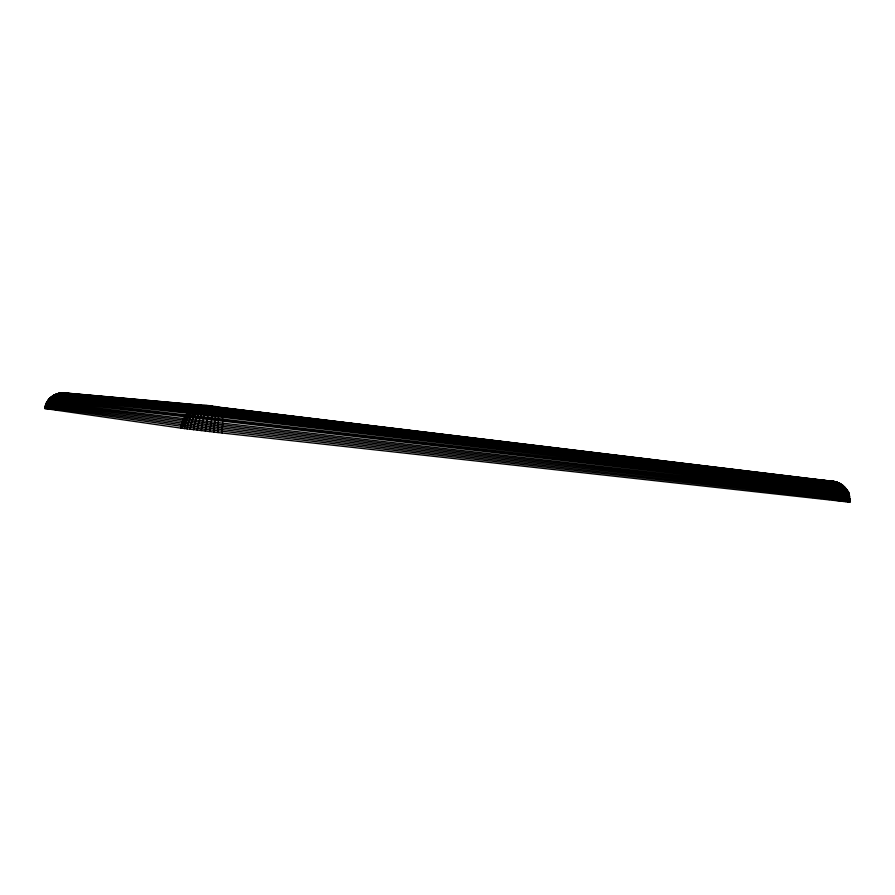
<?xml version="1.0" encoding="UTF-8"?>
<svg xmlns="http://www.w3.org/2000/svg" width="895" height="895" viewBox="0 0 895 895"><rect width="100%" height="100%" fill="white"/><g stroke="black" fill="none" stroke-linecap="round" stroke-linejoin="round"><path stroke-width="1.34" d="M180.891 428.123C182.032 413.445 197.191 402.549 211.433 406.073L64.362 392.883C55.11 392.021 45.611 399.08 44.806 408.534L180.891 428.123L218.056 432.565L847.565 501.927L849.679 502.14L849.098 494.801L849.78 498.414M849.679 502.14L850.16 498.481L198.041 425.192L45.511 405.088L46.954 404.092M848.829 502.061C849.78 494.241 845.037 484.139 836.624 483.132L208.949 407.639L56.944 393.834L210.649 408.512L837.451 483.725C839.23 482.718 846.48 486.846 842.553 486.343M847.565 501.927C848.471 494.745 845.059 487.037 838.704 483.378M845.932 501.759C846.849 494.443 843.649 486.287 836.937 482.741C824.329 478.411 845.305 484.519 839.846 484.083L840.797 484.777M843.94 501.536C845.171 492.988 840.483 482.26 831.075 481.096L832.719 481.297L808.017 478.724M222.139 433.023C222.217 424.7 224.981 412.114 217.082 406.733M218.056 432.565L218.514 414.284L217.351 408.623L215.482 406.543L217.586 406.833M213.849 432.095C213.536 424.196 217.955 412.729 213.838 406.352C206.074 410.134 207.506 423.503 205.335 431.121M209.575 431.603L213.838 406.352M201.207 430.64C203.031 422.496 203.232 409.552 212.204 406.162C199.898 404.674 194.73 419.945 193.544 429.734M197.247 430.171C198.791 421.478 200.771 408.679 210.705 406.028M190.154 429.32C191.25 418.916 197.896 405.278 210.045 405.916M187.156 428.951C188.163 417.663 196.855 404.641 209.452 405.849M184.571 428.615C185.601 416.555 196.016 404.238 208.938 405.804M182.479 428.347C183.565 415.638 195.356 403.992 208.513 405.759M45.265 408.601L46.719 402.951L45.567 405.111M45.231 406.229L197.728 426.837L849.803 499.678L850.239 500.92L197.459 428.492L44.985 407.37L45.231 406.229L46.238 406.308M45.511 406.24L45.846 405.122M47.95 402L46.954 401.889L46.395 402.929L52.089 396.653L58.455 393.498M47.267 401.922C51.116 395.031 59.607 391.574 67.237 393.218L59.283 393.207L213.267 407.561L840.036 483.568L838.067 483.378L838.984 483.994M48.543 400.994L47.58 400.893L49.896 398.174L54.763 394.74L59.607 393.229L64.362 392.883M49.203 400.043L50.713 398.275L49.896 398.174L190.848 413.635L843.873 489.923C849.892 489.308 851.749 497.956 843.616 494.197L202.964 420.885L47.01 401.9M850.116 502.162L847.733 501.804M51.552 397.469L50.713 397.358L205.19 413.971L841.602 488.692C849.836 490.259 845.999 487.585 841.031 487.73L208.837 413.154L51.641 396.608L58.611 393.554L65.536 392.994L64.127 392.86L62.997 392.849L207.841 405.849L832.048 481.23L838.883 483.009L832.507 481.286M57.067 394.426L59.16 393.632M60.882 393.42L66.778 393.162M832.451 481.264L835.259 481.756L831.869 481.186L837.709 482.517L211.712 406.912L60.48 393.006L66.364 393.106M65.816 393.207L67.74 393.274L61.688 392.883L210.605 406.419L832.999 481.454M212.697 406.252L211.679 406.14M67.852 393.341L67.17 393.252M833.905 481.488L832.193 481.23C840.025 481.868 846.983 487.697 849.444 494.857M44.806 408.534L44.985 407.37M831.6 481.253L833.312 481.778L830.717 481.107L836.489 482.092M841.971 484.889L847.397 490.348L840.864 484.15M65.738 393.028L64.149 392.86L65.536 392.994M206.297 405.558L207.864 405.692M46.238 404.025L202.248 424.017L843.985 496.602C851.928 498.437 851.011 495.148 843.828 495.394L206.555 422.887L46.898 402.996M845.618 488.301L845.059 487.372L843.347 487.216M45.824 408.59L50.154 409.026M840.383 484.094L843.213 485.672L209.922 410.1L54.707 394.74L56.061 394.919M848.527 495.919L849.769 496.043M832.563 481.353L839.846 483.557M822.751 480.436L835.124 481.969M785.821 476.341L789.133 476.643M792.757 477.08L797.445 477.538M800.219 477.829L805.768 478.433M800.544 478.042L803.318 478.344M808.867 478.937L811.653 479.239M815.815 479.686L819.977 480.134M815.267 479.832L818.041 480.134M823.601 480.727L826.376 481.029M834.946 482.606L836.254 482.752M829.978 481.7L832.753 482.002M844.097 488.133L845.73 489.218M849.042 493.682L47.636 400.904M54.55 409.507L57.09 409.776M846.994 491.31L847.688 491.389M260.904 412.841L263.309 413.11M48.263 399.931L848.583 492.541M275.783 414.553L278.323 414.844M283.379 415.437L285.908 415.739M214.666 406.442L215.829 406.621M290.897 416.32L293.37 416.622M68.781 393.565L76.355 394.303M78.805 394.639L83.291 395.131M69.832 393.889L72.607 394.225M847.957 493.548L848.706 493.637L849.355 496.009M49.93 399.136L49.024 399.025L848.012 491.422M218.57 407.359L836.478 482.081M305.889 418.122L308.652 418.457M312.814 418.961L315.577 419.296M328.051 420.807L330.814 421.131M334.976 421.634L337.739 421.97M341.901 422.474L344.664 422.809M350.202 423.48L352.977 423.816M357.127 424.319L359.902 424.655M364.052 425.147L368.214 425.651M372.365 426.154L375.139 426.49M379.29 426.993L382.064 427.329M387.602 428L390.365 428.336M394.527 428.828L397.29 429.164M401.452 429.667L404.216 430.003M409.753 430.674L412.528 431.01M416.678 431.513L419.453 431.849M423.603 432.352L426.378 432.677M430.529 433.18L434.69 433.683M438.841 434.187L441.615 434.522M445.766 435.026L448.54 435.362M452.691 435.865L456.842 436.368M461.003 436.861L463.767 437.196M467.928 437.7L470.692 438.035M476.229 438.707L479.004 439.042M483.155 439.546L485.929 439.881M490.08 440.385L492.854 440.709M498.392 441.38L501.166 441.716M505.317 442.219L508.091 442.555M512.242 443.059L515.017 443.394M519.167 443.898L523.318 444.39M527.479 444.893L530.243 445.229M534.404 445.732L538.555 446.236M541.33 446.571L545.48 447.075M549.642 447.578L552.405 447.914M556.567 448.406L560.717 448.91M564.868 449.413L567.643 449.749M571.793 450.252L574.568 450.588M580.105 451.259L582.88 451.595M587.03 452.087L589.805 452.422M593.956 452.926L596.73 453.262M600.881 453.765L605.031 454.268M609.193 454.772L611.956 455.107M616.118 455.611L618.881 455.935M623.043 456.439L627.194 456.942M629.968 457.278L634.119 457.781M638.269 458.285L641.044 458.62M645.194 459.124L649.356 459.627M653.507 460.119L656.281 460.455M660.432 460.959L663.206 461.294M668.744 461.965L671.507 462.301M675.669 462.804L678.432 463.14M682.594 463.632L686.745 464.136M689.519 464.471L693.67 464.975M697.82 465.478L700.595 465.814M704.745 466.317L708.907 466.821M711.67 467.156L715.832 467.649M718.596 467.984L722.757 468.488M726.908 468.991L731.058 469.495M735.321 470.009L737.715 470.311M62.616 393.297L65.95 393.106L59.428 393.229M58.891 394.091L59.864 394.214M52.436 396.72L53.264 396.821M810.277 497.139L813.029 497.475M817.18 497.989L821.319 498.504M825.47 499.018L829.609 499.533M832.372 499.88L844.253 501.357M53.376 396.026L52.626 395.926L209.195 412.047L845.081 487.383M54.349 395.4L53.644 395.299L209.564 411.029L844.175 486.5M839.342 483.468L840.013 483.557M741.787 470.826L745.222 471.307M842.206 484.911L210.291 409.261L56.005 394.281M833.648 481.432L839.443 483.524M833.323 481.398L838.85 483.457M833.513 481.588L834.453 481.902M835.673 482.025L837.821 482.908M842.463 485.605L845.003 488.234M847.006 490.292L848.639 493.637L848.236 492.496"/></g></svg>
